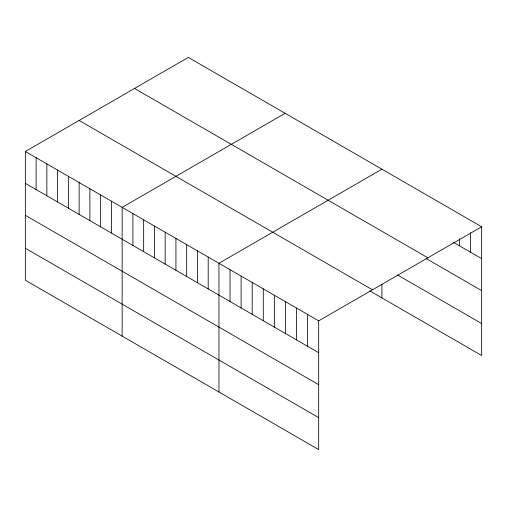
<?xml version="1.0" encoding="UTF-8"?>
<svg xmlns="http://www.w3.org/2000/svg" width="507" height="507" viewBox="0 0 507 507"><rect width="100%" height="100%" fill="white"/><g stroke="black" fill="none" stroke-linecap="round" stroke-linejoin="round"><path stroke-width="0.76" d="M25.35 151.498L318.688 320.855L318.688 449.589L25.35 280.232L25.35 151.498L188.312 57.411L481.65 226.768L481.65 355.502L369.818 290.936M285.118 113.295L122.149 207.382L122.149 336.122M381.917 169.186L218.954 263.272L218.954 392.006M318.688 320.855L481.65 226.768M453.619 242.441L481.65 258.627M134.539 88.459L427.87 257.816M426.241 258.608L481.65 290.593M397.558 274.984L481.65 323.536M79.13 120.451L372.461 289.808M25.35 183.357L318.688 352.714M25.35 215.329L318.688 384.68M25.35 248.265L318.688 417.622M470.566 232.802L470.566 252.226M459.488 238.835L459.488 245.832M381.917 284.218L381.917 297.92M307.603 314.454L307.603 346.313M296.525 308.06L296.525 339.918M285.441 301.659L285.441 333.517M274.357 295.264L274.357 327.123M263.279 288.863L263.279 320.722M252.194 282.469L252.194 314.327M241.117 276.068L241.117 307.926M230.032 269.667L230.032 301.532M208.193 257.062L208.193 288.92M197.438 250.851L197.438 282.716M186.684 244.64L186.684 276.505M175.929 238.436L175.929 270.294M165.174 232.225L165.174 264.084M154.42 226.014L154.42 257.873M143.665 219.804L143.665 251.662M132.904 213.593L132.904 245.458M111.394 201.178L111.394 233.036M100.64 194.967L100.64 226.825M89.885 188.756L89.885 220.615M79.13 182.545L79.13 214.404M68.375 176.335L68.375 208.2M57.614 170.124L57.614 201.989M46.859 163.919L46.859 195.778M36.105 157.709L36.105 189.567"/></g></svg>
